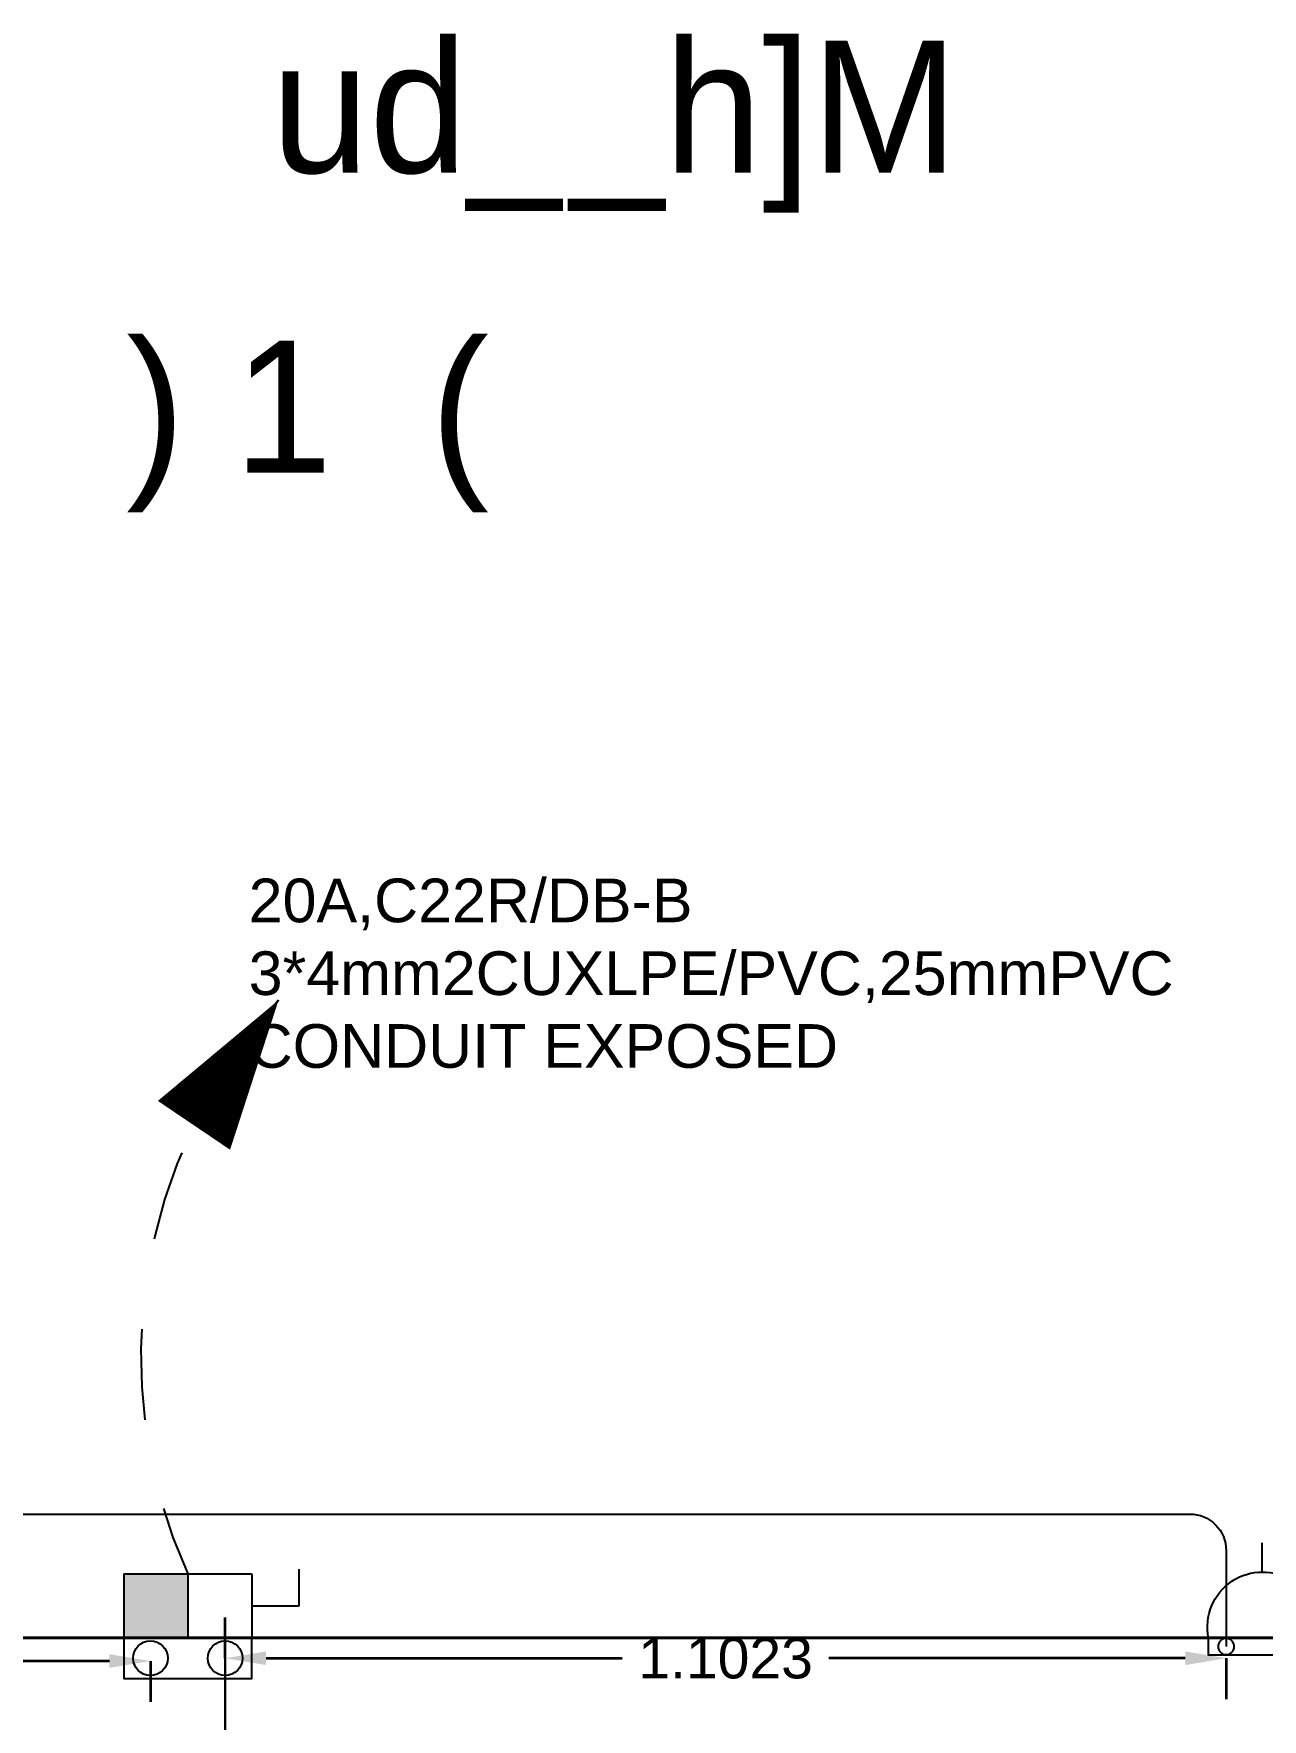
# Model space of a CAD drawing. Header units: inches. Extents: x 3955 to 4125, y 4886 to 4983.
# Drawn here: x 4052.311 to 4053.664, y 4934.844 to 4936.7 of the extents above; entities that cross this region are included whole.
import ezdxf

# ---------------------------------------------------------------- set-up
doc = ezdxf.new("R2010")
doc.units = ezdxf.units.IN
doc.header["$MEASUREMENT"] = 0
doc.linetypes.add('HIDDEN', pattern=[0.375, 0.25, -0.125])
doc.layers.get('0').update_dxf_attribs({"lineweight": 35})
doc.layers.get('Defpoints').update_dxf_attribs({"lineweight": 25})
for name, color, linetype, lineweight in [('DIM', 6, 'Continuous', 20), ('Shop Drawing', 3, 'Continuous', 30), ('TEXT', 152, 'Continuous', 30), ('walls', 7, 'Continuous', 40)]:
    doc.layers.add(name, color=color, linetype=linetype, lineweight=lineweight)
for name, color, linetype in [('E-LEADER', 30, 'Continuous'), ('E-POWER', 3, 'Continuous'), ('E-TEXT', 2, 'Continuous'), ('N Wiring', 255, 'Continuous')]:
    doc.layers.add(name, color=color, linetype=linetype)
doc.styles.add('SOSA', font='sosa.shx')
doc.styles.get("Standard").update_dxf_attribs({"font": 'arial.ttf'})
doc.dimstyles.get("Standard").update_dxf_attribs({"dimtxt": 0.18, "dimasz": 0.18, "dimexe": 0.18, "dimexo": 0.0625, "dimgap": 0.09, "dimtad": 0, "dimtih": 1, "dimtoh": 1, "dimdec": 4, "dimzin": 0, "dimdsep": 46, "dimtxsty": 'Standard', "dimcen": 0.09, "dimadec": 0, "dimazin": 0, "dimtfac": 1, "dimtdec": 4, "dimtofl": 0, "dimtmove": 0, "dimatfit": 3, "dimfxl": 1, "dimtolj": 1, "dimtzin": 0, "dimarcsym": 0})

# ---------------------------------------------------------------- blocks, each defined once
blk = doc.blocks.new('S1')
for p, q in [((0, 180), (0, 260)), ((-147, 0), (147, 0))]:
    blk.add_line(p, q)
blk.add_lwpolyline([(147, 0), (-147, 0), (-147, -47.8), (147, -47.8)], close=True)
for centre in [(-99, -23.9), (99, -23.9)]:
    blk.add_circle(centre, 22.2)
at = {"linetype": 'Continuous'}
blk.add_arc((0, 30), 150, 348.4616, 191.5384, dxfattribs=at)
blk = doc.blocks.new('DC1')
blk.add_hatch(color=256).paths.add_polyline_path([(0, 175), (-175, 175), (-175, 0), (0, 0)])
for p, q in [((305, 87.5), (305, 187.5)), ((-175, 175), (175, 175)), ((-175, 175), (-175, 0)), ((0, 175), (0, 0)), ((175, 175), (175, 0)), ((175, 87.5), (305, 87.5)), ((-175, 0), (175, 0))]:
    blk.add_line(p, q)
blk.add_lwpolyline([(175, 0), (-175, 0), (-175, -111.7), (175, -111.7)], close=True)
for centre in [(-102.3, -55.8), (102.3, -55.8)]:
    blk.add_circle(centre, 47.4)
blk = doc.blocks.new('*U9')
blk.add_line((233, 512.3), (309.4, 559.6))
blk.add_lwpolyline([(309.4, 559.6, 0, 96, 0), (174.8, 461.8, 96, 96, 0)], format="xyseb")
at = {"linetype": 'HIDDEN', "ltscale": 0.2}
blk.add_arc((581.3, 44), 583, 117.8068, 184.3237, dxfattribs=at)
blk = doc.blocks.new('*D316')
at = {"layer": 'Defpoints', "color": 0}
for p in [(3567.0574, 1337.276, 0), (3565.9551, 1337.2631, 0), (3565.9551, 1337.2631)]:
    blk.add_point(p, dxfattribs=at)
at = {"layer": 'DIM', "color": 0, "lineweight": -2, "transparency": 16777216}
for p, q in [((3565.9551, 1337.2631), (3565.9551, 1337.3081)), ((3566.0001, 1337.2631), (3566.3924, 1337.2631)), ((3567.0124, 1337.2631), (3566.62, 1337.2631)), ((3567.0574, 1337.2631), (3567.0574, 1337.2181))]:
    blk.add_line(p, q, dxfattribs=at)
at = {"layer": 'DIM', "color": 0, "transparency": 16777216}
for points in [[(3566.0001, 1337.2706), (3566.0001, 1337.2556), (3565.9551, 1337.2631)], [(3567.0124, 1337.2706), (3567.0124, 1337.2556), (3567.0574, 1337.2631)]]:
    blk.add_solid(points, dxfattribs=at)
at = {"layer": 'DIM', "color": 0, "transparency": 16777216, "insert": (3566.5062, 1337.2631), "char_height": 0.045, "attachment_point": 5}
blk.add_mtext('\\A1;1.1023', dxfattribs=at)
blk = doc.blocks.new('*D317')
at = {"layer": 'Defpoints', "color": 0}
for p in [(3564.4335, 1337.2631, 0), (3564.4335, 1337.26), (3565.8727, 1337.2631, 0)]:
    blk.add_point(p, dxfattribs=at)
at = {"layer": 'DIM', "color": 0, "lineweight": -2, "transparency": 16777216}
for p, q in [((3564.4335, 1337.26), (3564.4335, 1337.215)), ((3564.4785, 1337.26), (3565.0396, 1337.26)), ((3565.8277, 1337.26), (3565.2667, 1337.26)), ((3565.8727, 1337.26), (3565.8727, 1337.215))]:
    blk.add_line(p, q, dxfattribs=at)
at = {"layer": 'DIM', "color": 0, "transparency": 16777216}
for points in [[(3564.4785, 1337.2675), (3564.4785, 1337.2525), (3564.4335, 1337.26)], [(3565.8277, 1337.2675), (3565.8277, 1337.2525), (3565.8727, 1337.26)]]:
    blk.add_solid(points, dxfattribs=at)
at = {"layer": 'DIM', "color": 0, "transparency": 16777216, "insert": (3565.1531, 1337.26), "char_height": 0.045, "attachment_point": 5}
blk.add_mtext('\\A1;1.4392', dxfattribs=at)
blk = doc.blocks.new('A$C606D7A20')
at = {"layer": 'N Wiring'}
blk.add_lwpolyline([(36.55374, -3.54049), (36.55374, -3.43462, -0.4142136), (36.59374, -3.39462), (39.13828, -3.39462, -0.4142136), (39.17828, -3.43462), (39.17828, -3.54049)], format="xyb", dxfattribs=at)
at = {"layer": 'Shop Drawing'}
blk.add_lwpolyline([(38.07595, -3.55333), (38.07595, -8.27417)], dxfattribs=at)
at = {"layer": 'walls', "ltscale": 2.5}
blk.add_line((41.06755, -3.53087), (37.69251, -3.53087), dxfattribs=at)
at = {"layer": 'E-LEADER', "xscale": 0.001, "yscale": 0.001, "zscale": 0.001, "rotation": 19.94119348227059}
blk.add_blockref('*U9', (38.03479, -3.46047), dxfattribs=at)
at = {"layer": 'E-POWER', "xscale": -0.0004022874689625001, "yscale": 0.0004022874689625001, "zscale": 0.0004022874689625001, "rotation": 359.9999999999587}
blk.add_blockref('S1', (39.21811, -3.53087), dxfattribs=at)
at = {"layer": 'E-POWER', "xscale": 0.0004022874689625001, "yscale": 0.0004022874689625001, "zscale": 0.0004022874689625001}
blk.add_blockref('DC1', (38.03479, -3.53087), dxfattribs=at)
at = {"layer": 'E-TEXT', "insert": (38.10186, -2.69514, 0), "char_height": 0.0480602, "attachment_point": 1}
blk.add_mtext_dynamic_manual_height_columns('20A,C22R/DB-B\\P3*4mm2CUXLPE/PVC,25mmPVC CONDUIT EXPOSED', width=0.8333528, gutter_width=12.5, heights=[0.22794], dxfattribs=at)
at = {"layer": 'TEXT', "linetype": 'Continuous', "ltscale": 0.09, "style": 'SOSA'}
for s, p in [('ud__h]M', (38.12656, -1.91824, 0)), (') 1  (', (37.96691, -2.24827, 0))]:
    blk.add_text(s, height=0.145417, dxfattribs=at).set_placement(p)
at = {"layer": 'DIM'}
for base, p1, p2, picture, middle in [((38.07595, -3.55333, 0), (39.17828, -3.54049), (38.07595, -3.55333), '*D316', (38.62712, -3.55333, 0)), ((36.5544, -3.5565, 0), (37.99363, -3.55333), (36.5544, -3.55333), '*D317', (37.27402, -3.5565, 0))]:
    dim = blk.add_linear_dim(base=base, p1=p1, p2=p2, dimstyle='Standard', dxfattribs=at)
    dim.commit()
    dim.dimension.update_dxf_attribs({"geometry": picture, "text_midpoint": middle, "insert": (-3527.87912, -1340.81648)})

msp = doc.modelspace()

# ---------------------------------------------------------------- block references
msp.add_blockref('A$C606D7A20', (4014.4456, 4938.4649))

doc.saveas('drawing.dxf')
